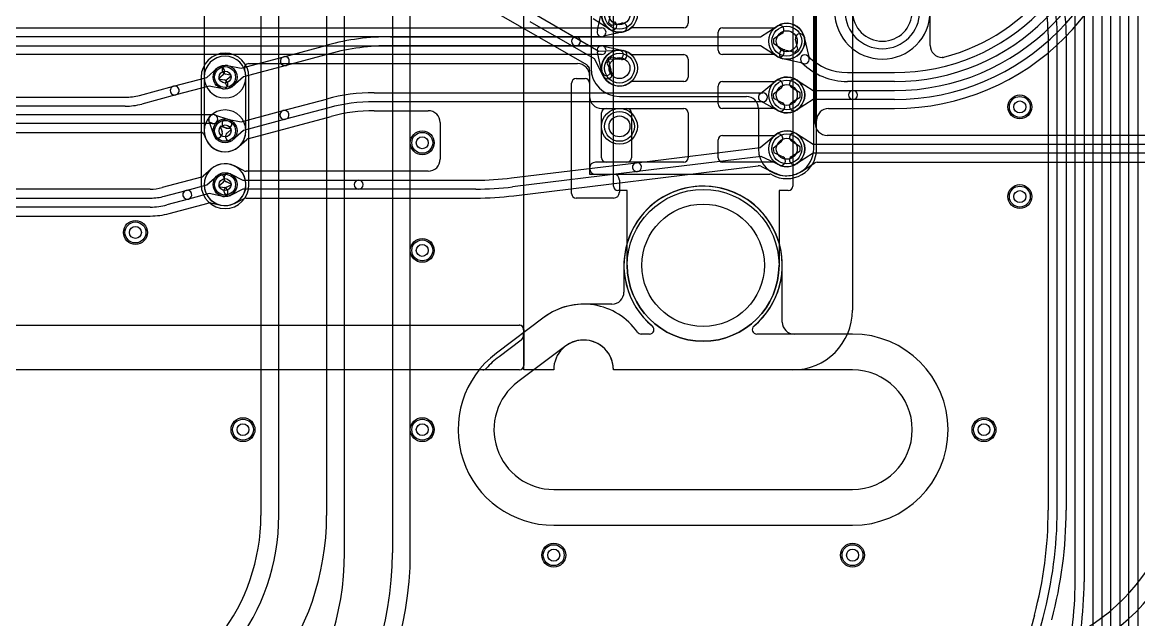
# Model space of a CAD drawing. Extents: x 0 to 57.1, y 0 to 59.8.
# Drawn here: x 29.11 to 47.79, y 20.32 to 30.32 of the extents above; entities that cross this region are included whole.
import ezdxf

# ---------------------------------------------------------------- set-up
doc = ezdxf.new("R2010")
doc.units = 0
for name, color, linetype in [('Hole', 1, 'CONTINUOUS'), ('L1', 3, 'CONTINUOUS'), ('L2', 3, 'CONTINUOUS'), ('L3', 3, 'CONTINUOUS'), ('L4', 3, 'CONTINUOUS'), ('Outline', 7, 'CONTINUOUS'), ('PartsArea-A', 111, 'CONTINUOUS'), ('PartsArea-B', 111, 'CONTINUOUS'), ('PartsSilk-A', 221, 'CONTINUOUS'), ('Resist-A', 2, 'CONTINUOUS'), ('Resist-B', 2, 'CONTINUOUS'), ('Silk-A', 140, 'CONTINUOUS')]:
    doc.layers.add(name, color=color, linetype=linetype)

msp = doc.modelspace()

# ---------------------------------------------------------------- linework, layer by layer
at = {"layer": 'Hole'}
for centre, radius in [((39.1, 30.45), 0.175), ((41.9, 30), 0.175), ((39.1, 29.55), 0.175), ((32.5, 29.4), 0.1), ((41.9, 29.1), 0.175), ((45.8, 28.9), 0.1), ((32.5, 28.5), 0.1), ((39.1, 28.575), 0.175), ((35.8, 28.3), 0.1), ((41.9, 28.2), 0.175), ((32.5, 27.6), 0.1), ((45.8, 27.4), 0.1), ((40.5, 26.25), 1.025), ((31, 26.8), 0.1), ((35.8, 26.5), 0.1), ((32.8, 23.5), 0.1), ((35.8, 23.5), 0.1), ((45.2, 23.5), 0.1), ((38, 21.4), 0.1), ((43, 21.4), 0.1)]:
    msp.add_circle(centre, radius, dxfattribs=at)
msp.add_arc((43.5, 30.5), 0.5, 180, 0, dxfattribs=at)
at = {"layer": 'L1'}
for p, q in [((44.30004, 29.92894), (44.30004, 33.29894)), ((36.43766, 30.82731), (38.54829, 29.60866)), ((37.68064, 30.45606), (38.75492, 29.83583)), ((40.25, 30.6), (40.25, 30.3)), ((38.67991, 29.70594), (37.60564, 30.32616)), ((38.93928, 30.19669), (38.65822, 30.375)), ((40.175, 30.225), (39.29843, 30.225)), ((40.75, 29.85), (40.75, 30.15)), ((40.825, 30.225), (41.70157, 30.225)), ((42.0837, 29.86589), (42.04639, 30.03273)), ((42.19277, 30.06547), (42.26631, 29.73661)), ((38.83416, 29.41098), (38.67991, 29.70594)), ((38.75492, 29.83583), (39.08747, 29.84973)), ((39.29843, 29.775), (40.175, 29.775)), ((41.70157, 29.775), (40.825, 29.775)), ((42.16338, 29.63368), (41.83452, 29.70723)), ((41.86726, 29.85361), (42.03413, 29.81629)), ((42.03413, 29.81629), (42.0837, 29.86589)), ((42.25507, 29.75098), (42.26014, 29.74591)), ((44.50876, 29.72894), (44.50004, 29.72894)), ((38.57759, 29.57784), (38.59143, 29.55136)), ((38.59996, 29.51662), (38.59996, 27.77496)), ((38.92288, 29.69273), (38.88785, 29.632)), ((38.88785, 29.632), (38.96708, 29.4805)), ((39.09373, 29.69987), (38.92288, 29.69273)), ((40.25, 29.7), (40.25, 29.4)), ((42.15408, 29.63984), (42.14901, 29.64492)), ((38.37497, 29.375), (38.52503, 29.375)), ((42.06072, 29.35331), (42.34178, 29.175)), ((42.9142, 29.475), (43.7, 29.475)), ((38.3, 27.44997), (38.3, 29.30003)), ((38.6, 29.30003), (38.6, 29.075)), ((40.175, 29.325), (39.29843, 29.325)), ((40.75, 28.95), (40.75, 29.25)), ((40.825, 29.325), (41.70157, 29.325)), ((42.12474, 29.13505), (41.98036, 29.22665)), ((42.34178, 29.175), (43.00999, 29.175)), ((43.7, 29.325), (42.9142, 29.325)), ((43.00999, 29.175), (43.7, 29.175)), ((41.98036, 28.97335), (42.12474, 29.06495)), ((42.34178, 29.025), (42.06072, 28.84669)), ((42.12474, 29.06495), (42.12474, 29.13505)), ((43.00999, 29.025), (42.34178, 29.025)), ((43.7, 29.025), (43.00999, 29.025)), ((38.8, 28.875), (39.22503, 28.875)), ((38.8, 28.05), (38.8, 28.8)), ((38.875, 28.875), (40.175, 28.875)), ((39.3, 28.80003), (39.3, 28.04997)), ((40.25, 28.8), (40.25, 28.05)), ((41.70157, 28.875), (40.825, 28.875)), ((42.60004, 28.87496), (43.7, 28.87496)), ((42.40004, 28.2), (42.40004, 28.67496)), ((40.825, 28.425), (41.70157, 28.425)), ((40.75, 28.05), (40.75, 28.35)), ((39.22503, 27.975), (38.7, 27.975)), ((40.175, 27.975), (38.875, 27.975)), ((41.70157, 27.975), (40.825, 27.975)), ((38.59996, 27.77496), (41.61604, 27.77496)), ((38.7, 27.775), (39, 27.775)), ((39.1, 27.675), (39.1, 27.475)), ((39, 27.375), (38.37497, 27.375)), ((39.17496, 26.25), (39.17496, 25.8)), ((41.82504, 25.3), (41.82504, 26.25)), ((38.97496, 25.6), (38.5, 25.6)), ((37.84, 25.38), (37.04, 24.78)), ((43, 25.1), (42.02504, 25.1)), ((38, 21.9), (43, 21.9))]:
    msp.add_line(p, q, dxfattribs=at)
for centre, radius in [((39.1, 30.45), 0.3), ((41.9, 30), 0.3), ((39.1, 29.55), 0.3), ((32.5, 29.4), 0.2), ((41.9, 29.1), 0.3), ((45.8, 28.9), 0.2), ((39.1, 28.575), 0.3), ((32.5, 28.5), 0.2), ((35.8, 28.3), 0.2), ((41.9, 28.2), 0.3), ((32.5, 27.6), 0.2), ((45.8, 27.4), 0.2), ((31, 26.8), 0.2), ((35.8, 26.5), 0.2), ((32.8, 23.5), 0.2), ((35.8, 23.5), 0.2), ((45.2, 23.5), 0.2), ((38, 21.4), 0.2), ((43, 21.4), 0.2)]:
    msp.add_circle(centre, radius, dxfattribs=at)
for centre, radius, start, end in [((43.7, 32.9), 3.875, -90, 0), ((43.7, 32.9), 3.725, -90, 0), ((43.7, 32.9), 3.575, -90, 0), ((43.7, 32.9), 3.425, -90, 0), ((43.7, 32.9), 4.02504, -90, 0), ((43.7, 32.90001), 3.27496, -75.360365, -0.000175), ((39.1, 30.45), 0.3, 48.590571, -48.590571), ((38.97946, 30.26002), 0.075, -122.393266, 57.607741), ((40.175, 30.3), 0.075, -90, 0), ((41.9, 30), 0.3, -131.409429, 131.409429), ((40.825, 30.15), 0.075, 90, 180), ((42.11958, 30.0491), 0.075, 12.607528, -167.394962), ((44.50004, 29.92894), 0.2, 180, -90), ((32.5, 29.4), 0.35004, 90, -90), ((32.5, 29.4), 0.35004, -90, 90), ((39.1, 29.55), 0.3, 48.590571, -48.590571), ((39.0906, 29.7748), 0.075, -87.608013, 92.393477), ((40.175, 29.7), 0.075, 0, 90), ((40.825, 29.85), 0.075, 180, -90), ((41.85089, 29.78042), 0.075, 77.392472, -102.606615), ((42.20204, 29.69795), 0.075, 45, -135), ((42.20204, 29.69795), 0.075, -121.027953, 31.027953), ((42.9142, 30.4), 0.925, -134.998686, -90), ((44.50876, 29.80391), 0.07497, -90, -75.359514), ((38.51081, 29.5437), 0.075, 27.637919, 60.016324), ((38.51112, 29.5431), 0.075, 27.593449, 28.15382), ((38.52496, 29.51662), 0.075, 0, 27.593449), ((42.9142, 30.4), 1.075, -134.998492, -90), ((38.37497, 29.30003), 0.07497, 90, 180), ((38.52503, 29.30003), 0.07497, 0, 90), ((38.90062, 29.44574), 0.075, -152.389472, 27.607742), ((40.175, 29.4), 0.075, -90, 0), ((41.9, 29.1), 0.3, -131.409429, 131.409429), ((42.02054, 29.28998), 0.075, 57.606734, -122.392259), ((40.825, 29.25), 0.075, 90, 180), ((43.00999, 29.1), 0.075, 90, -90), ((43.00999, 29.1), 0.075, -90, 90), ((38.8, 29.075), 0.2, 180, -90), ((42.02054, 28.91002), 0.075, 122.393266, -57.607741), ((32.5, 28.5), 0.35004, 90, -90), ((32.5, 28.5), 0.35004, -90, 90), ((38.875, 28.8), 0.075, 90, 180), ((39.22503, 28.80003), 0.07497, 0, 90), ((40.175, 28.8), 0.075, 0, 90), ((40.825, 28.95), 0.075, 180, -90), ((42.60004, 28.67496), 0.2, 90, 180), ((40.825, 28.35), 0.075, 90, 180), ((41.9, 28.2), 0.3, -131.409429, 131.409429), ((38.875, 28.05), 0.075, 180, -90), ((39.22503, 28.04997), 0.07497, -90, 0), ((40.175, 28.05), 0.075, -90, 0), ((40.825, 28.05), 0.075, 180, -90), ((41.9, 28.2), 0.50004, -119.59082, 0), ((32.5, 27.6), 0.35004, 90, -90), ((32.5, 27.6), 0.35004, -90, 90), ((38.7, 27.875), 0.1, 90, -90), ((39, 27.675), 0.1, 0, 90), ((41.61604, 27.69996), 0.075, 60.40672, 90), ((39, 27.475), 0.1, -90, 0), ((40.5, 26.25), 1.32504, 0, 180), ((38.37497, 27.44997), 0.07497, 180, -90), ((38.97496, 25.8), 0.2, -90, 0), ((38.5, 24.5), 1.1, 90, 126.869898), ((42.02504, 25.3), 0.2, 180, -90), ((43, 23.5), 1.6, -90, 90), ((38, 23.5), 1.6, 126.869898, -90), ((45.2, 23), 3.6, -90, 0), ((45.2, 23), 4.4, -90, 0), ((45.2, 23), 3.29996, -90, 0), ((45.2, 23), 4.70004, -90, 0)]:
    msp.add_arc(centre, radius, start, end, dxfattribs=at)
at = {"layer": 'L2'}
for p, q in [((32.14995, 40.80001), (32.14995, 28.50244)), ((42.35004, 28.2), (42.35004, 40.8)), ((41.45822, 30.075), (41.73928, 30.25331)), ((41.81964, 30.12665), (41.67526, 30.03505)), ((33.48112, 29.74053), (34.21122, 29.93616)), ((35.26587, 30.075), (38.37294, 30.075)), ((38.37294, 29.925), (35.26587, 29.925)), ((38.37294, 30.075), (41.45822, 30.075)), ((41.45822, 29.925), (38.37294, 29.925)), ((41.73928, 29.74669), (41.45822, 29.925)), ((41.67526, 30.03505), (41.67526, 29.96495)), ((41.67526, 29.96495), (41.81964, 29.87335)), ((32.76812, 29.54948), (33.48112, 29.74053)), ((34.25004, 29.79127), (33.51994, 29.59565)), ((32.53993, 29.59597), (32.76812, 29.54948)), ((33.51994, 29.59565), (32.80693, 29.4046)), ((32.60818, 29.42899), (32.50999, 29.44899)), ((32.53315, 29.36257), (32.60818, 29.42899)), ((32.80693, 29.4046), (32.63257, 29.25025)), ((41.45238, 29.12044), (41.70951, 29.33176)), ((41.80475, 29.21588), (41.67398, 29.10841)), ((33.47471, 28.83881), (34.19838, 29.03272)), ((34.99425, 29.1375), (41.5, 29.1375)), ((41.5, 28.9875), (34.99425, 28.9875)), ((41.75591, 28.83687), (41.46398, 28.99672)), ((41.67398, 29.10841), (41.67948, 29.04973)), ((41.67948, 29.04973), (41.82795, 28.96843)), ((32.76812, 28.64948), (33.47471, 28.83881)), ((34.2372, 28.88783), (33.51353, 28.69393)), ((34.99425, 28.83746), (35.9, 28.83746)), ((32.53993, 28.69597), (32.76812, 28.64948)), ((33.51353, 28.69393), (32.80693, 28.5046)), ((32.89699, 28.37339), (34.27603, 28.74291)), ((36.1, 28.63746), (36.1, 28.02504)), ((32.60818, 28.52899), (32.50999, 28.54899)), ((32.53315, 28.46257), (32.60818, 28.52899)), ((32.80693, 28.5046), (32.63257, 28.35025)), ((41.45237, 28.22075), (41.70968, 28.43191)), ((32.73208, 28.23796), (32.86669, 28.35711)), ((39.3838, 27.96745), (41.45237, 28.22075)), ((41.80484, 28.31595), (41.67266, 28.20747)), ((41.47061, 28.07186), (39.40204, 27.81857)), ((41.77127, 27.92903), (41.47061, 28.07186)), ((41.67266, 28.20747), (41.6812, 28.13788)), ((41.6812, 28.13788), (41.83563, 28.06451)), ((32.81721, 27.83293), (32.65628, 27.91322)), ((37.2936, 27.71151), (39.3838, 27.96745)), ((37.33007, 27.41369), (41.42398, 27.91498)), ((41.46528, 27.90829), (41.70491, 27.79446)), ((32.58929, 27.77896), (32.79766, 27.675)), ((32.79766, 27.675), (34.7375, 27.675)), ((35.9, 27.82504), (32.85069, 27.82504)), ((34.7375, 27.675), (36.69502, 27.675)), ((39.40204, 27.81857), (37.31184, 27.56262)), ((32.612, 27.6), (32.52233, 27.64474)), ((32.52233, 27.55526), (32.612, 27.6)), ((32.79766, 27.525), (32.58929, 27.42104)), ((34.7375, 27.525), (32.79766, 27.525)), ((36.69502, 27.525), (34.7375, 27.525)), ((32.65628, 27.28678), (32.81721, 27.36707)), ((32.85069, 27.37496), (36.69502, 27.37496)), ((37.84, 25.38), (37.04, 24.78)), ((39.603, 25.1), (39.46177, 25.1)), ((43, 25.1), (41.39693, 25.1)), ((38, 21.9), (43, 21.9))]:
    msp.add_line(p, q, dxfattribs=at)
for centre, radius in [((41.9, 30), 0.3), ((32.5, 29.4), 0.2), ((41.9, 29.1), 0.3), ((45.8, 28.9), 0.2), ((32.5, 28.5), 0.2), ((35.8, 28.3), 0.2), ((41.9, 28.2), 0.3), ((32.5, 27.6), 0.2), ((45.8, 27.4), 0.2), ((31, 26.8), 0.2), ((35.8, 26.5), 0.2), ((32.8, 23.5), 0.2), ((35.8, 23.5), 0.2), ((45.2, 23.5), 0.2), ((38, 21.4), 0.2), ((43, 21.4), 0.2)]:
    msp.add_circle(centre, radius, dxfattribs=at)
for centre, radius, start, end in [((43.5, 30.5), 0.80004, 180, 0), ((41.77946, 30.18998), 0.075, -57.606734, 122.392259), ((35.26587, 26), 4.075, 90, 104.999445), ((35.26587, 26), 3.925, 90, 104.999468), ((38.37294, 30), 0.075, 90, -90), ((38.37294, 30), 0.075, -90, 90), ((33.50053, 29.66809), 0.075, 104.999823, -75.000711), ((33.50053, 29.66809), 0.075, -75.000177, 104.999936), ((41.77946, 29.81002), 0.075, -122.393266, 57.607741), ((32.52496, 29.52248), 0.075, 78.486307, -101.514454), ((32.58286, 29.30641), 0.075, 131.513634, -48.483833), ((41.75713, 29.27382), 0.075, -50.583738, 129.414771), ((34.99425, 26.0625), 3.075, 90, 105.00004), ((34.99425, 26.0625), 2.925, 90, 105.000097), ((41.5, 29.0625), 0.075, 129.416262, -118.704357), ((41.5, 29.0625), 0.075, -90, 90), ((41.79193, 28.90265), 0.075, -118.704357, 61.296528), ((33.49412, 28.76637), 0.075, 104.999823, -74.999763), ((33.49412, 28.76637), 0.075, -75.000177, 104.999804), ((34.99422, 26.06249), 2.77497, 89.999381, 104.999474), ((35.9, 28.63746), 0.2, 0, 90), ((32.52496, 28.62248), 0.075, 78.486307, -101.514454), ((32.07495, 28.50244), 0.075, -1.871994, 0), ((32.49998, 28.50001), 0.35007, -179.996727, -48.565722), ((32.58286, 28.40641), 0.075, 131.513634, -48.483833), ((41.75726, 28.37393), 0.075, -50.626746, 129.37489), ((32.78179, 28.1818), 0.075, 131.513634, 131.967905), ((32.9164, 28.30095), 0.075, 104.999823, 131.513634), ((35.9, 28.02504), 0.2, -90, 0), ((41.9, 28.2), 0.45004, -112.600278, 0), ((41.80345, 27.99677), 0.075, -115.410133, 64.588889), ((32.49999, 27.6), 0.35005, 63.651622, -63.721162), ((32.68864, 27.98089), 0.075, -116.349821, -116.274646), ((32.55582, 27.71184), 0.22505, 63.707063, 63.726424), ((32.68976, 27.98033), 0.075, -117.173213, -116.513803), ((39.39292, 27.89301), 0.075, 96.984772, -83.018929), ((39.39292, 27.89301), 0.075, -83.015228, 96.98098), ((41.4331, 27.84054), 0.075, 64.593144, 96.984772), ((32.55581, 27.71185), 0.075, 63.486197, -116.515959), ((32.85069, 27.90004), 0.075, -116.513803, -90), ((34.7375, 27.6), 0.075, 90, -90), ((34.7375, 27.6), 0.075, -90, 90), ((36.69502, 32.6), 4.925, -90, -83.019065), ((41.67273, 27.72671), 0.075, 63.366618, 64.593144), ((41.8998, 28.20011), 0.45006, -115.457051, -112.70712), ((41.69712, 27.71575), 0.075, 66.480417, 67.294929), ((32.55581, 27.48815), 0.075, 116.513803, -63.484041), ((36.69502, 32.6), 5.075, -90, -83.019008), ((40.5, 26.25), 1.32504, -50.159937, 157.977134), ((32.68874, 27.21916), 0.075, 115.905723, 116.759783), ((32.68976, 27.21967), 0.075, 116.513803, 116.776865), ((32.85069, 27.29996), 0.075, 90, 116.513803), ((36.69502, 32.60007), 5.22511, -90, -83.019127), ((40.49993, 26.25), 1.32504, 158.099184, -129.840063), ((39.20211, 26.77498), 0.075, -24.196744, -22.019873), ((38.5, 24.5), 1.1, 35.062172, 126.869898), ((39.603, 25.175), 0.075, -90, 50.160196), ((41.39693, 25.175), 0.075, 129.839804, -90), ((39.46177, 25.175), 0.075, -144.934759, -90), ((43, 23.5), 1.6, -90, 90), ((38, 23.5), 1.6, 126.869898, -90)]:
    msp.add_arc(centre, radius, start, end, dxfattribs=at)
at = {"layer": 'L3'}
for p, q in [((38.62496, 38.67496), (38.62496, 29.55)), ((33.09996, 36.5), (33.09996, 22.06457)), ((33.4, 22.06457), (33.4, 36.5)), ((34.2, 36.5), (34.2, 22.06457)), ((34.5, 21.43715), (34.5, 36.45)), ((35.3, 36.45), (35.3, 21.43715)), ((35.60004, 21.43715), (35.60004, 36.45)), ((42.37504, 28.62504), (42.37504, 31.8)), ((32.09996, 29.4), (32.09996, 27.6)), ((32.90004, 27.6), (32.90004, 29.4)), ((39.1, 29.07496), (41.22496, 29.07496)), ((41.42496, 28.87496), (41.42496, 28.19996)), ((42.06072, 28.45331), (42.34178, 28.275)), ((53.6, 28.42504), (42.57504, 28.42504)), ((42.12474, 28.23505), (41.98036, 28.32665)), ((42.12474, 28.16495), (42.12474, 28.23505)), ((42.34178, 28.275), (47.95999, 28.275)), ((41.98036, 28.07335), (42.12474, 28.16495)), ((42.34178, 28.125), (42.06072, 27.94669)), ((47.95999, 28.125), (42.34178, 28.125)), ((42.144, 27.82183), (42.36697, 27.96329)), ((42.40715, 27.97496), (51.03003, 27.97496)), ((41.87496, 27.74996), (41.9, 27.74996)), ((37.84, 25.38), (37.04, 24.78)), ((39.60306, 25.1), (39.46177, 25.1)), ((43, 25.1), (41.39693, 25.1)), ((38, 21.9), (43, 21.9))]:
    msp.add_line(p, q, dxfattribs=at)
for centre, radius in [((45.8, 28.9), 0.2), ((39.1, 28.575), 0.3), ((35.8, 28.3), 0.2), ((41.9, 28.2), 0.3), ((45.8, 27.4), 0.2), ((31, 26.8), 0.2), ((35.8, 26.5), 0.2), ((32.8, 23.5), 0.2), ((35.8, 23.5), 0.2), ((45.2, 23.5), 0.2), ((38, 21.4), 0.2), ((43, 21.4), 0.2)]:
    msp.add_circle(centre, radius, dxfattribs=at)
for centre, radius, start, end in [((43.5, 30.5), 0.80004, 180, 0), ((32.5, 29.4), 0.40004, 0, 180), ((39.1, 29.55), 0.47504, 180, -90), ((41.22496, 28.87496), 0.2, 0, 90), ((42.57504, 28.62504), 0.2, 180, -90), ((42.02054, 28.38998), 0.075, 57.606734, -122.392259), ((41.87496, 28.19996), 0.45, 180, -90), ((42.02054, 28.01002), 0.075, 122.393266, -57.607741), ((42.40715, 27.89996), 0.075, 90, 122.393266), ((41.90001, 28.2), 0.45004, -90.001273, -57.462897), ((42.18307, 27.75781), 0.075, 121.3948, 123.149737), ((32.5, 27.6), 0.40004, 180, 0), ((40.49999, 26.25002), 1.32505, -50.159882, -129.839177), ((38.5, 24.5), 1.1, 35.062172, 126.869898), ((39.60307, 25.175), 0.075, -90.007639, 50.160196), ((41.39693, 25.175), 0.075, 129.834911, -90), ((39.46177, 25.175), 0.075, -144.934759, -90), ((43, 23.5), 1.6, -90, 90), ((38, 23.5), 1.6, 126.869898, -90), ((29.8, 22.06457), 3.29996, -75.000057, 0), ((29.8, 22.06457), 3.6, -74.999966, 0), ((29.8, 22.06457), 4.4, -74.99991, 0), ((29.9, 21.43715), 4.6, -75.000095, 0), ((29.9, 21.43715), 5.4, -75.000031, 0), ((29.89999, 21.43716), 5.70005, -75.000026, -0.000101)]:
    msp.add_arc(centre, radius, start, end, dxfattribs=at)
at = {"layer": 'L4'}
for p, q in [((47.62499, 17.161), (47.62499, 37.09005)), ((47.77499, 37.09005), (47.77499, 17.161)), ((42.40004, 28.2), (42.40005, 33.4471)), ((47.32499, 18.55866), (47.32499, 31.4265)), ((47.47499, 31.4265), (47.47499, 18.55866)), ((47.02499, 19.75632), (47.02499, 30.98838)), ((47.17499, 30.98838), (47.17499, 19.75632)), ((38.73306, 30.18382), (38.80723, 30.51547)), ((38.95361, 30.48273), (38.91629, 30.31588)), ((40.25, 30.6), (40.25, 30.3)), ((46.72499, 20.95399), (46.72499, 30.55026)), ((46.87499, 30.55026), (46.87499, 20.95399)), ((38.91629, 30.31588), (38.96588, 30.26629)), ((38.96588, 30.26629), (39.13273, 30.30361)), ((26.44427, 30.225), (38.8, 30.225)), ((39.16547, 30.15723), (38.83382, 30.08306)), ((40.175, 30.225), (39.29843, 30.225)), ((40.75, 29.85), (40.75, 30.15)), ((40.825, 30.225), (41.70157, 30.225)), ((46.27495, 30.11215), (46.27495, 22.15167)), ((46.42499, 22.15167), (46.42499, 30.11214)), ((46.57499, 30.11214), (46.57499, 22.15167)), ((38.8, 30.075), (26.44427, 30.075)), ((26.44427, 29.925), (38.8, 29.925)), ((38.83382, 29.91694), (39.16547, 29.84277)), ((38.8, 29.775), (26.44427, 29.775)), ((38.80723, 29.48453), (38.73306, 29.81618)), ((38.96588, 29.73371), (38.91629, 29.68412)), ((39.13273, 29.69639), (38.96588, 29.73371)), ((39.29843, 29.775), (40.175, 29.775)), ((41.70157, 29.775), (40.825, 29.775)), ((32.19307, 29.3954), (32.36743, 29.54975)), ((32.8977, 29.62496), (38.39996, 29.62496)), ((38.91629, 29.68412), (38.95361, 29.51727)), ((40.25, 29.7), (40.25, 29.4)), ((31.6392, 29.24699), (32.19307, 29.3954)), ((32.46685, 29.43743), (32.39182, 29.37101)), ((32.39182, 29.37101), (32.49001, 29.35101)), ((32.85004, 28.50001), (32.85003, 29.40001)), ((38.37497, 29.375), (38.52503, 29.375)), ((38.59996, 29.42496), (38.59996, 27.77496)), ((31.06826, 29.09402), (31.6392, 29.24699)), ((32.23188, 29.25052), (31.67802, 29.10211)), ((32.46007, 29.20403), (32.23188, 29.25052)), ((38.3, 27.44997), (38.3, 29.30003)), ((38.6, 29.30003), (38.6, 29.075)), ((40.175, 29.325), (39.29843, 29.325)), ((40.75, 28.95), (40.75, 29.25)), ((40.825, 29.325), (41.70157, 29.325)), ((20.32671, 29.0625), (30.82886, 29.0625)), ((31.67802, 29.10211), (31.10708, 28.94913)), ((19.86075, 28.775), (32.29715, 28.775)), ((30.82886, 28.9125), (20.32671, 28.9125)), ((38.8, 28.875), (39.22503, 28.875)), ((38.8, 28.05), (38.8, 28.8)), ((38.875, 28.875), (40.175, 28.875)), ((39.3, 28.80003), (39.3, 28.04997)), ((40.25, 28.8), (40.25, 28.05)), ((41.70157, 28.875), (40.825, 28.875)), ((32.29715, 28.625), (19.86075, 28.625)), ((32.31032, 28.43659), (32.23089, 28.6742)), ((32.24893, 28.645), (32.29715, 28.625)), ((32.3258, 28.76911), (32.56341, 28.68968)), ((20.475, 28.47496), (32.08529, 28.47496)), ((32.15666, 28.42307), (32.16753, 28.39052)), ((32.51585, 28.54742), (32.42081, 28.57919)), ((32.42081, 28.57919), (32.45258, 28.48415)), ((40.825, 28.425), (41.70157, 28.425)), ((40.75, 28.05), (40.75, 28.35)), ((32.2673, 27.86151), (32.13415, 27.74362)), ((39.22503, 27.975), (38.7, 27.975)), ((40.175, 27.975), (38.875, 27.975)), ((41.70157, 27.975), (40.825, 27.975)), ((32.10302, 27.7266), (31.45011, 27.55165)), ((32.19306, 27.5954), (32.36743, 27.74975)), ((38.59996, 27.77496), (41.61604, 27.77496)), ((38.7, 27.775), (39, 27.775)), ((39.1, 27.675), (39.1, 27.475)), ((31.24873, 27.52504), (20.72679, 27.52504)), ((31.48813, 27.40652), (31.84914, 27.50324)), ((31.84914, 27.50324), (32.19306, 27.5954)), ((32.46685, 27.63743), (32.39182, 27.57101)), ((32.39182, 27.57101), (32.49001, 27.55101)), ((20.72679, 27.375), (31.24873, 27.375)), ((31.88796, 27.35836), (31.52695, 27.26163)), ((31.5658, 27.11671), (32.21872, 27.29165)), ((32.23188, 27.45052), (31.88796, 27.35836)), ((32.46007, 27.40403), (32.23188, 27.45052)), ((32.25392, 27.29291), (32.42833, 27.25737)), ((39, 27.375), (38.37497, 27.375)), ((31.24873, 27.225), (20.72679, 27.225)), ((20.72679, 27.07496), (31.24873, 27.07496)), ((39.17496, 26.25), (39.17496, 25.8)), ((41.82504, 25.3), (41.82504, 26.25)), ((38.97496, 25.6), (38.5, 25.6)), ((37.84, 25.38), (37.04, 24.78)), ((43, 25.1), (42.02504, 25.1)), ((38, 21.9), (43, 21.9)), ((46.0441, 20.39819), (43.8734, 12.29698)), ((45.09453, 16.2746), (46.18903, 20.35935))]:
    msp.add_line(p, q, dxfattribs=at)
for centre, radius in [((39.1, 30.45), 0.3), ((41.9, 30), 0.3), ((39.1, 29.55), 0.3), ((32.5, 29.4), 0.2), ((41.9, 29.1), 0.3), ((45.8, 28.9), 0.2), ((39.1, 28.575), 0.3), ((32.5, 28.5), 0.2), ((35.8, 28.3), 0.2), ((41.9, 28.2), 0.3), ((32.5, 27.6), 0.2), ((45.8, 27.4), 0.2), ((31, 26.8), 0.2), ((35.8, 26.5), 0.2), ((32.8, 23.5), 0.2), ((35.8, 23.5), 0.2), ((45.2, 23.5), 0.2), ((38, 21.4), 0.2), ((43, 21.4), 0.2)]:
    msp.add_circle(centre, radius, dxfattribs=at)
for centre, radius, start, end in [((43.49999, 30.11214), 3.075, 0, 60.000202), ((43.49997, 30.11217), 2.77498, -0.000413, 59.998021), ((43.49999, 30.11214), 2.925, 0, 60.000225), ((39.1, 30.45), 0.3, 48.590571, -48.590571), ((43.5, 30.5), 0.80004, 180, 0), ((39.1491, 30.23042), 0.075, -77.392472, 102.606615), ((40.175, 30.3), 0.075, -90, 0), ((41.9, 30), 0.3, -131.409429, 131.409429), ((38.8, 30.15), 0.075, 153.195791, -63.195791), ((38.8, 30.15), 0.075, -90, 90), ((40.825, 30.15), 0.075, 90, 180), ((38.8, 29.85), 0.075, 63.195791, -153.195791), ((38.8, 29.85), 0.075, -90, 90), ((39.1, 29.55), 0.3, 48.590571, -48.590571), ((39.1491, 29.76958), 0.075, -102.607528, 77.393385), ((40.175, 29.7), 0.075, 0, 90), ((40.825, 29.85), 0.075, 180, -90), ((32.41714, 29.49359), 0.075, -48.486366, 131.516167), ((32.8977, 29.54996), 0.075, 90, -159.342027), ((32.49998, 29.40001), 0.35005, 0, 20.657579), ((38.39996, 29.42496), 0.2, 0, 90), ((38.88042, 29.5009), 0.075, -167.392472, 12.606615), ((32.47504, 29.27752), 0.075, -101.513693, 78.485546), ((38.37497, 29.30003), 0.07497, 90, 180), ((38.52503, 29.30003), 0.07497, 0, 90), ((40.175, 29.4), 0.075, -90, 0), ((41.9, 29.1), 0.3, -131.409429, 131.409429), ((31.65861, 29.17455), 0.075, 104.999823, -74.999985), ((31.65861, 29.17455), 0.075, -75.000177, 104.999727), ((40.825, 29.25), 0.075, 90, 180), ((30.82886, 29.9875), 0.925, -90, -75.000433), ((38.8, 29.075), 0.2, 180, -90), ((30.82886, 29.9875), 1.075, -90, -75.000562), ((32.30202, 28.69798), 0.075, 71.514319, -161.514319), ((32.29715, 28.69312), 0.08188, 44.940626, 90), ((38.875, 28.8), 0.075, 90, 180), ((39.22503, 28.80003), 0.07497, 0, 90), ((40.175, 28.8), 0.075, 0, 90), ((40.825, 28.95), 0.075, 180, -90), ((32.30202, 28.69798), 0.075, -135.059419, 44.941114), ((32.53963, 28.61855), 0.075, -108.485681, 71.515874), ((32.08529, 28.39996), 0.075, 18.492926, 90), ((32.08552, 28.39931), 0.075, 18.468769, 19.019629), ((32.5, 28.5), 0.35004, -161.73069, 0.001637), ((32.38145, 28.46037), 0.075, -161.514319, 18.484126), ((40.825, 28.35), 0.075, 90, 180), ((41.9, 28.2), 0.3, -131.409429, 131.409429), ((32.09639, 28.36676), 0.075, 18.268258, 18.468769), ((38.875, 28.05), 0.075, 180, -90), ((39.22503, 28.04997), 0.07497, -90, 0), ((40.175, 28.05), 0.075, -90, 0), ((40.825, 28.05), 0.075, 180, -90), ((41.9, 28.2), 0.50004, -119.59082, 0), ((32.21827, 27.91826), 0.075, -49.174141, -48.486366), ((32.5, 27.6), 0.35004, -101.706061, 131.516367), ((38.7, 27.875), 0.1, 90, 180), ((38.7, 27.875), 0.1, 180, -90), ((32.08361, 27.79904), 0.075, -75.000177, -47.6369), ((32.41714, 27.69359), 0.075, -48.486366, 131.516167), ((39, 27.675), 0.1, 0, 90), ((41.61604, 27.69996), 0.075, 60.40672, 90), ((31.24877, 28.30001), 0.77497, -90.002957, -75.004385), ((31.4307, 27.62409), 0.075, -75.648775, -75.000177), ((31.86855, 27.4308), 0.075, 104.999823, -74.999705), ((31.86855, 27.4308), 0.075, -75.000177, 104.999654), ((32.47504, 27.47752), 0.075, -101.513693, 78.485546), ((39, 27.475), 0.1, -90, 0), ((40.5, 26.25), 1.32504, 0, 180), ((31.24873, 28.3), 0.925, -90, -75.000433), ((32.23813, 27.21921), 0.075, 104.351225, 104.999823), ((32.23894, 27.21942), 0.075, 78.478822, 104.990467), ((38.37497, 27.44997), 0.07497, 180, -90), ((31.24873, 28.3), 1.075, -90, -75.000536), ((31.24869, 28.3), 1.22504, -89.998129, -74.997813), ((32.41335, 27.18388), 0.075, 78.237631, 78.478822), ((32.41376, 27.1838), 0.075, 78.291542, 78.556728), ((38.97496, 25.8), 0.2, -90, 0), ((38.5, 24.5), 1.1, 90, 126.869898), ((42.02504, 25.3), 0.2, 180, -90), ((43, 23.5), 1.6, -90, 90), ((38, 23.5), 1.6, 126.869898, -90), ((39.49999, 22.15167), 6.77496, -14.999927, 0), ((39.49999, 22.15167), 6.925, -14.999977, 0), ((39.49999, 22.15167), 7.075, -14.999953, 0), ((40.79999, 20.95399), 5.925, -14.999881, 0), ((40.79999, 20.95399), 6.075, -14.999856, 0)]:
    msp.add_arc(centre, radius, start, end, dxfattribs=at)
at = {"layer": 'Outline'}
for p, q in [((38.2, 24.9), (37.4, 24.3)), ((43, 24.5), (39, 24.5)), ((38, 22.5), (43, 22.5))]:
    msp.add_line(p, q, dxfattribs=at)
for centre, radius, start, end in [((38.5, 24.5), 0.5, 0, 126.869898), ((43, 23.5), 1, -90, 90), ((38, 23.5), 1, 126.869898, -90)]:
    msp.add_arc(centre, radius, start, end, dxfattribs=at)
at = {"layer": 'PartsArea-A'}
for p, q in [((37.5, 24.5), (37.5, 44.5)), ((43, 43.5), (43, 25.5)), ((38, 24.5), (37.5, 24.5)), ((42, 24.5), (39, 24.5))]:
    msp.add_line(p, q, dxfattribs=at)
for centre, radius, start, end in [((42, 25.5), 1, -90, 0), ((38.5, 24.5), 0.5, 0, 180)]:
    msp.add_arc(centre, radius, start, end, dxfattribs=at)
at = {"layer": 'PartsArea-B'}
for p, q in [((37.5, 24.5), (37.5, 44.5)), ((43, 43.5), (43, 25.5)), ((38, 24.5), (37.5, 24.5)), ((42, 24.5), (39, 24.5))]:
    msp.add_line(p, q, dxfattribs=at)
for centre, radius, start, end in [((42, 25.5), 1, -90, 0), ((38.5, 24.5), 0.5, 0, 180)]:
    msp.add_arc(centre, radius, start, end, dxfattribs=at)
at = {"layer": 'PartsSilk-A'}
for p, q in [((22.575, 25.25), (37.425, 25.25)), ((37.5, 25.175), (37.5, 24.575)), ((37.425, 24.5), (22.575, 24.5))]:
    msp.add_line(p, q, dxfattribs=at)
for centre, start, end in [((37.425, 25.175), 0, 90), ((37.425, 24.575), -90, 0)]:
    msp.add_arc(centre, 0.075, start, end, dxfattribs=at)
at = {"layer": 'Resist-A'}
for p, q in [((39, 27.575), (39, 41.425)), ((42, 41.425), (42, 27.575)), ((39.23, 27.5), (39.075, 27.5)), ((39.23, 26.25), (39.23, 27.5)), ((41.925, 27.5), (41.77, 27.5)), ((41.77, 27.5), (41.77, 26.25))]:
    msp.add_line(p, q, dxfattribs=at)
for centre, radius in [((39.1, 30.45), 0.25), ((41.9, 30), 0.25), ((39.1, 29.55), 0.25), ((32.5, 29.4), 0.175), ((41.9, 29.1), 0.25), ((45.8, 28.9), 0.175), ((39.1, 28.575), 0.25), ((32.5, 28.5), 0.175), ((35.8, 28.3), 0.175), ((41.9, 28.2), 0.25), ((32.5, 27.6), 0.175), ((40.5, 26.25), 1.27), ((45.8, 27.4), 0.175), ((31, 26.8), 0.175), ((35.8, 26.5), 0.175), ((32.8, 23.5), 0.175), ((35.8, 23.5), 0.175), ((45.2, 23.5), 0.175), ((38, 21.4), 0.175), ((43, 21.4), 0.175)]:
    msp.add_circle(centre, radius, dxfattribs=at)
for centre, radius, start, end in [((43.5, 30.5), 0.625, 180, 0), ((39.075, 27.575), 0.075, 180, -90), ((41.925, 27.575), 0.075, -90, 0), ((40.5, 26.25), 1.27, 180, 0)]:
    msp.add_arc(centre, radius, start, end, dxfattribs=at)
at = {"layer": 'Resist-B'}
for p, q in [((39, 27.575), (39, 41.425)), ((42, 41.425), (42, 27.575)), ((39.23, 27.5), (39.075, 27.5)), ((39.23, 26.25), (39.23, 27.5)), ((41.925, 27.5), (41.77, 27.5)), ((41.77, 27.5), (41.77, 26.25))]:
    msp.add_line(p, q, dxfattribs=at)
for centre, radius in [((39.1, 30.45), 0.25), ((41.9, 30), 0.25), ((39.1, 29.55), 0.25), ((32.5, 29.4), 0.175), ((41.9, 29.1), 0.25), ((45.8, 28.9), 0.175), ((39.1, 28.575), 0.25), ((32.5, 28.5), 0.175), ((35.8, 28.3), 0.175), ((41.9, 28.2), 0.25), ((32.5, 27.6), 0.175), ((40.5, 26.25), 1.27), ((45.8, 27.4), 0.175), ((31, 26.8), 0.175), ((35.8, 26.5), 0.175), ((32.8, 23.5), 0.175), ((35.8, 23.5), 0.175), ((45.2, 23.5), 0.175), ((38, 21.4), 0.175), ((43, 21.4), 0.175)]:
    msp.add_circle(centre, radius, dxfattribs=at)
for centre, radius, start, end in [((43.5, 30.5), 0.625, 180, 0), ((39.075, 27.575), 0.075, 180, -90), ((41.925, 27.575), 0.075, -90, 0), ((40.5, 26.25), 1.27, 180, 0)]:
    msp.add_arc(centre, radius, start, end, dxfattribs=at)
at = {"layer": 'Silk-A'}
for p, q in [((22.575, 25.25), (37.41984, 25.25)), ((37.49467, 25.17001), (37.48699, 25.05475)), ((37.45716, 24.99974), (37.0847, 24.7204)), ((36.81426, 24.5), (22.575, 24.5))]:
    msp.add_line(p, q, dxfattribs=at)
for centre, radius, start, end in [((37.41984, 25.175), 0.075, -3.815091, 90), ((37.41216, 25.05974), 0.075, -53.130102, -3.812419), ((38, 23.5), 1.5255, 126.869898, 137.804329), ((36.81426, 24.575), 0.075, -90, -42.195587)]:
    msp.add_arc(centre, radius, start, end, dxfattribs=at)

doc.saveas('drawing.dxf')
